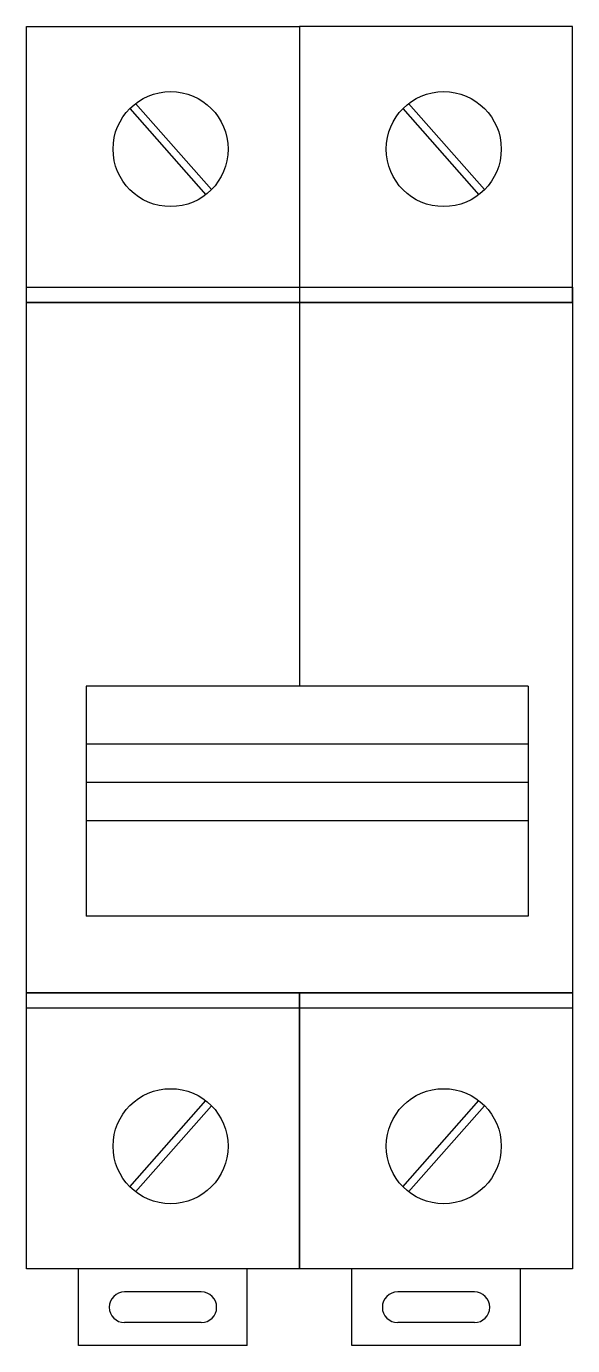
# Model space of a CAD drawing. Header units: millimetres. Extents: x 0 to 35.6, y 0 to 86.
import ezdxf

# ---------------------------------------------------------------- set-up
doc = ezdxf.new("R2010")
doc.units = ezdxf.units.MM
doc.layers.add('THIET BI DIEN', color=5, linetype='Continuous')

# ---------------------------------------------------------------- blocks, each defined once
blk = doc.blocks.new('MCB2P')
at = {"layer": 'THIET BI DIEN'}
for p, q in [((-10.6873, -5.028341), (-5.737691, -10.640949)), ((7.1127, -5.028341), (12.062309, -10.640949)), ((-11.062309, -5.359051), (-6.1127, -10.971659)), ((6.737691, -5.359051), (11.6873, -10.971659)), ((0, -18), (-17.8, -18)), ((17.8, -18), (0, -18)), ((14.9, -43), (-13.9, -43)), ((-13.9, -43), (-13.9, -58)), ((14.9, -43), (14.9, -58)), ((14.9, -46.8), (-13.9, -46.8)), ((14.9, -49.3), (-13.9, -49.3)), ((14.9, -51.8), (-13.9, -51.8)), ((14.9, -58), (-13.9, -58)), ((0, -63), (-17.8, -63)), ((0, -63), (0, -63)), ((17.8, -63), (0, -63)), ((-11.062309, -75.640949), (-6.1127, -70.028341)), ((-10.6873, -75.971659), (-5.737691, -70.359051)), ((6.737691, -75.640949), (11.6873, -70.028341)), ((7.1127, -75.971659), (12.062309, -70.359051)), ((-14.4, -86), (-14.4, -81)), ((-3.4, -86), (-3.4, -81)), ((3.4, -86), (3.4, -81)), ((14.4, -86), (14.4, -81)), ((-6.4, -82.5), (-11.4, -82.5)), ((11.4, -82.5), (6.4, -82.5)), ((-6.4, -84.5), (-11.4, -84.5)), ((11.4, -84.5), (6.4, -84.5)), ((-3.4, -86), (-14.4, -86)), ((14.4, -86), (3.4, -86))]:
    blk.add_line(p, q, dxfattribs=at)
at = {"layer": 'THIET BI DIEN', "ltscale": 15}
blk.add_line((0, -18), (0, -43), dxfattribs=at)
for points in [[(-17.8, -18), (-17.8, 0), (0, 0), (0, -18)], [(17.8, -18), (17.8, 0), (0, 0), (0, -18)], [(-17.8, -63), (-17.8, -18), (17.8, -18), (17.8, -63)], [(-17.8, -81), (-17.8, -63), (0, -63), (0, -81)], [(0, -81), (0, -63), (17.8, -63), (17.8, -81)]]:
    blk.add_lwpolyline(points, close=True, dxfattribs=at)
at = {"layer": 'THIET BI DIEN', "color": 6, "ltscale": 15}
blk.add_lwpolyline([(-17.8, -64), (-17.8, -17), (17.8, -17), (17.8, -64)], close=True, dxfattribs=at)
at = {"layer": 'THIET BI DIEN'}
for centre in [(-8.4, -8), (9.4, -8), (-8.4, -73), (9.4, -73)]:
    blk.add_circle(centre, 3.75, dxfattribs=at)
for centre, start, end in [((-11.4, -83.5), 90, 270), ((-6.4, -83.5), 270, 90), ((6.4, -83.5), 90, 270), ((11.4, -83.5), 270, 90)]:
    blk.add_arc(centre, 1, start, end, dxfattribs=at)

msp = doc.modelspace()

# ---------------------------------------------------------------- block references
msp.add_blockref('MCB2P', (17.8, 86))

doc.saveas('drawing.dxf')
